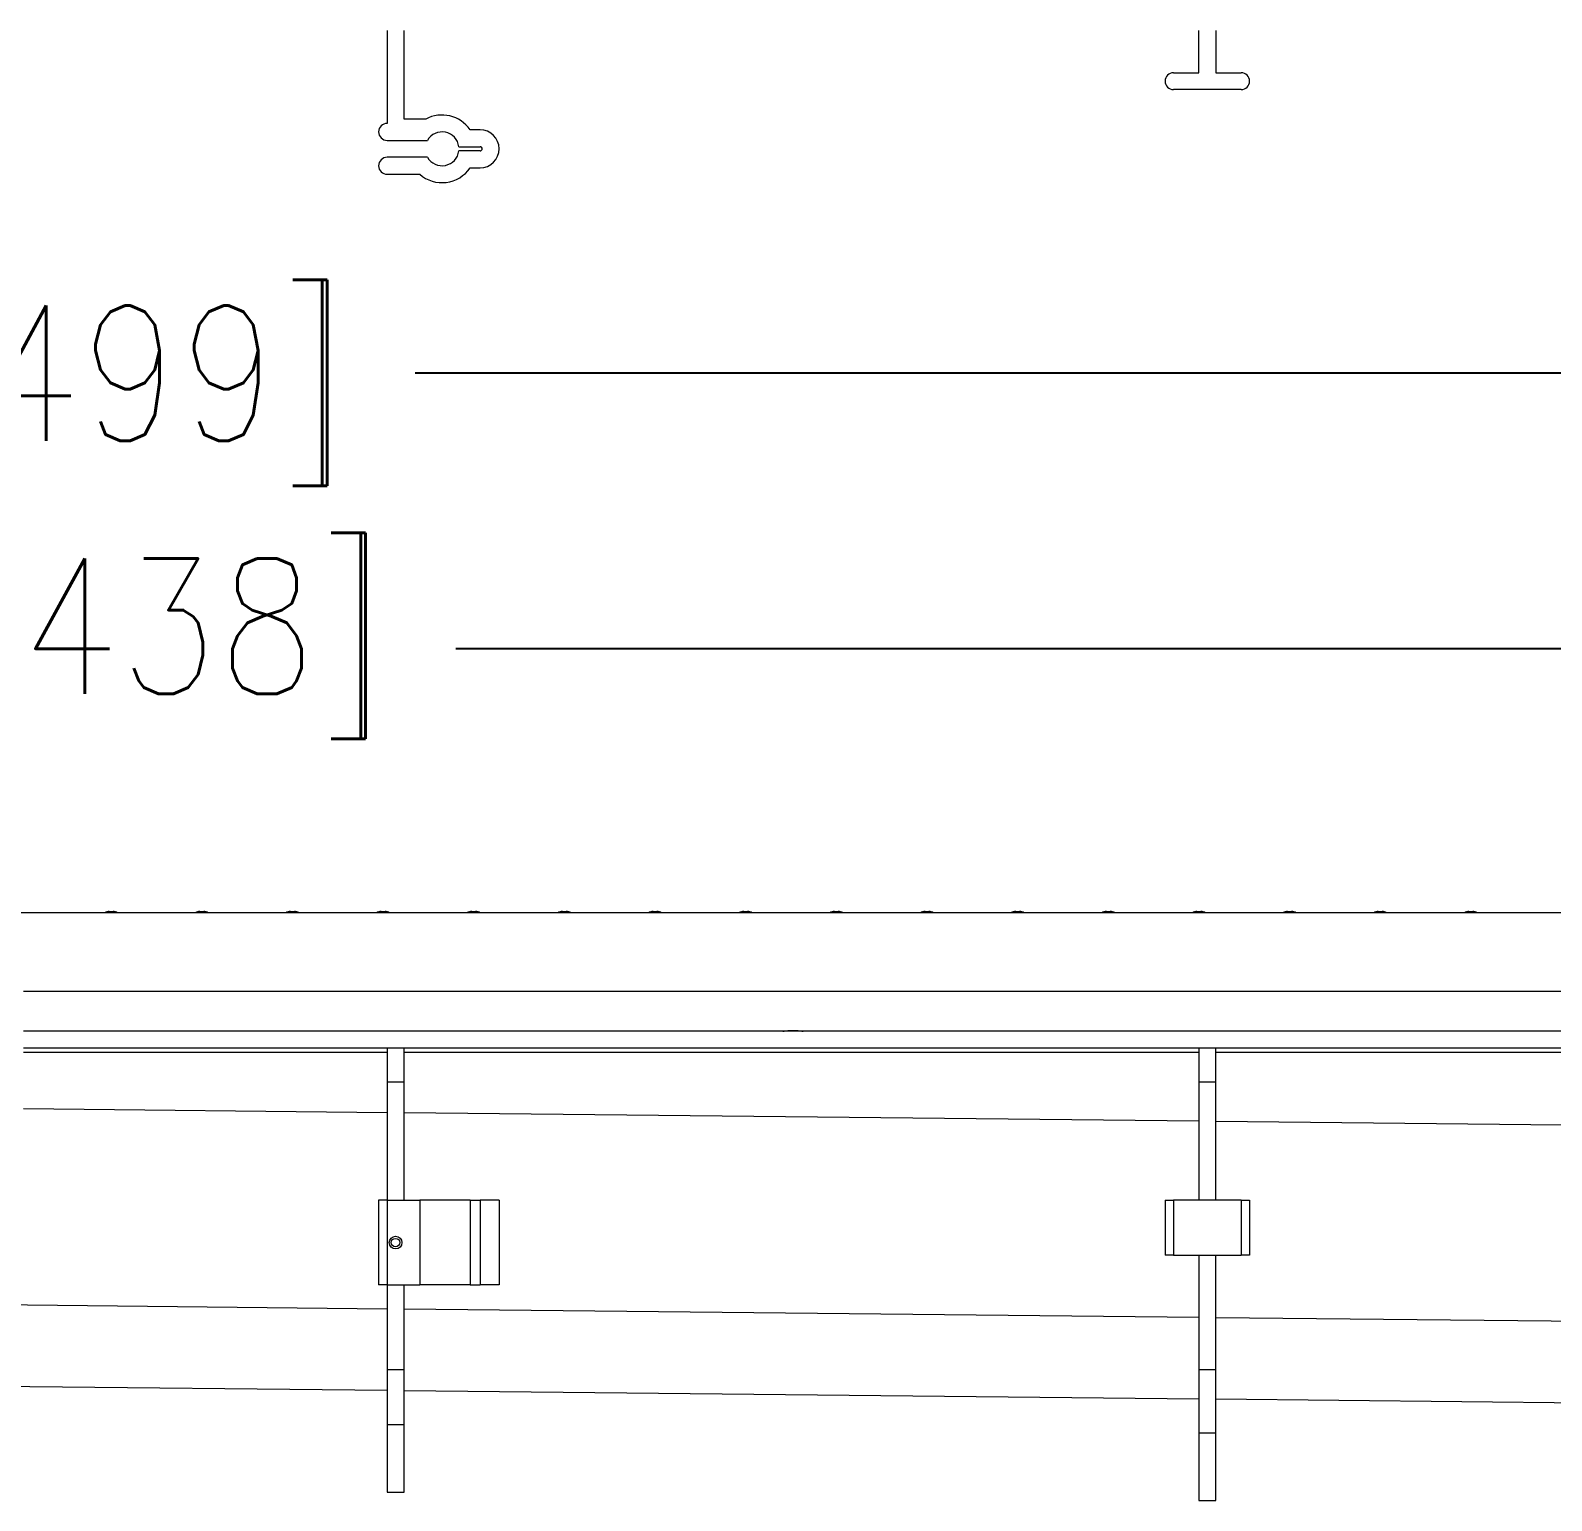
# Model space of a CAD drawing. Header units: inches. Extents: x -14 to 145, y 14 to 58.
# Drawn here: x 92.79 to 115.28, y 22.39 to 44.12 of the extents above; entities that cross this region are included whole.
import ezdxf

# ---------------------------------------------------------------- set-up
doc = ezdxf.new("R2010")
doc.units = ezdxf.units.IN
doc.header["$MEASUREMENT"] = 0
doc.layers.add('Visible (ANSI)', color=7, linetype='Continuous', lineweight=50)
doc.layers.add('Visible Narrow (ANSI)', color=7, linetype='Continuous', lineweight=35)
doc.styles.add('Sales', font='romans.shx', dxfattribs={"width": 0.85})
doc.dimstyles.new('Sales', dxfattribs={"dimtxt": 1, "dimasz": 1, "dimexe": 0.5, "dimexo": 0.5, "dimgap": 0.09, "dimtad": 0, "dimtih": 1, "dimtoh": 1, "dimdec": 6, "dimzin": 0, "dimdsep": 46, "dimlunit": 5, "dimtxsty": 'Sales', "dimcen": 0, "dimclrd": 7, "dimclre": 7, "dimclrt": 7, "dimadec": 0, "dimazin": 0, "dimtfac": 0.85, "dimtdec": 6, "dimtix": 1, "dimtofl": 0, "dimtmove": 0, "dimatfit": 3, "dimfxl": 0, "dimtolj": 1, "dimtzin": 0, "dimarcsym": 0})

# ---------------------------------------------------------------- blocks, each defined once
blk = doc.blocks.new('*D6')
at = {"color": 7, "lineweight": -2}
for p, q in [((44.063, 32.075), (44.063, 35.977)), ((140.063, 32.075), (140.063, 35.977)), ((46.063, 34.977), (85.047, 34.977)), ((138.063, 34.977), (99.08, 34.977))]:
    blk.add_line(p, q, dxfattribs=at)
at = {"color": 7}
for points in [[(46.063, 35.31), (46.063, 34.643), (44.063, 34.977)], [(138.063, 35.31), (138.063, 34.643), (140.063, 34.977)]]:
    blk.add_solid(points, dxfattribs=at)
at = {"layer": 'Defpoints', "color": 0}
for p in [(140.063, 34.977), (44.063, 31.075), (140.063, 31.075)]:
    blk.add_point(p, dxfattribs=at)
at = {"color": 7, "lineweight": 0, "insert": (92.063, 34.977), "char_height": 2, "attachment_point": 5, "style": 'Sales'}
blk.add_mtext('\\A1;96 [2438]', dxfattribs=at)
blk = doc.blocks.new('*D7')
at = {"color": 7, "lineweight": -2}
for p, q in [((41.688, 30.075), (41.688, 40.05)), ((140.063, 32.075), (140.063, 40.05)), ((43.688, 39.05), (83.274, 39.05)), ((138.063, 39.05), (98.477, 39.05))]:
    blk.add_line(p, q, dxfattribs=at)
at = {"color": 7}
for points in [[(43.688, 39.383), (43.688, 38.716), (41.688, 39.05)], [(138.063, 39.383), (138.063, 38.716), (140.063, 39.05)]]:
    blk.add_solid(points, dxfattribs=at)
at = {"layer": 'Defpoints', "color": 0}
for p in [(140.063, 39.05), (140.063, 31.075), (41.688, 29.075)]:
    blk.add_point(p, dxfattribs=at)
at = {"color": 7, "lineweight": 0, "insert": (90.876, 39.05), "char_height": 2, "attachment_point": 5, "style": 'Sales'}
blk.add_mtext('\\A1;98{\\H0.850000x;\\S3/8;} [2499]', dxfattribs=at)

msp = doc.modelspace()

# ---------------------------------------------------------------- linework, layer by layer
at = {"layer": 'Visible (ANSI)', "lineweight": 0}
for p, q in [((98.06318, 44.11621), (98.06318, 42.74121)), ((98.31318, 42.80371), (98.31318, 44.11621)), ((110.06318, 43.49121), (110.06318, 44.11621)), ((110.31318, 44.11621), (110.31318, 43.49121)), ((109.68818, 43.49121), (110.06318, 43.49121)), ((110.31318, 43.49121), (110.68818, 43.49121)), ((110.68818, 43.24121), (109.68818, 43.24121)), ((98.63362, 42.80371), (98.31318, 42.80371)), ((99.43818, 42.64746), (99.28908, 42.64746)), ((98.06318, 42.49121), (98.65918, 42.49121)), ((99.12372, 42.39746), (99.43818, 42.39746)), ((99.43818, 42.33496), (99.12372, 42.33496)), ((98.65918, 42.24121), (98.06318, 42.24121)), ((99.28908, 42.08496), (99.43818, 42.08496)), ((98.06318, 41.99121), (98.54497, 41.99121)), ((140.06318, 31.07471), (44.06318, 31.07471)), ((93.95541, 31.09471), (94.01217, 31.09471)), ((95.29541, 31.09471), (95.35217, 31.09471)), ((96.63541, 31.09471), (96.69217, 31.09471)), ((97.97541, 31.09471), (98.03217, 31.09471)), ((99.31541, 31.09471), (99.37217, 31.09471)), ((100.65541, 31.09471), (100.71217, 31.09471)), ((101.99541, 31.09471), (102.05217, 31.09471)), ((103.33541, 31.09471), (103.39217, 31.09471)), ((104.67541, 31.09471), (104.73217, 31.09471)), ((106.01541, 31.09471), (106.07217, 31.09471)), ((107.35541, 31.09471), (107.41217, 31.09471)), ((108.69541, 31.09471), (108.75217, 31.09471)), ((110.03541, 31.09471), (110.09217, 31.09471)), ((111.37541, 31.09471), (111.43217, 31.09471)), ((112.71541, 31.09471), (112.77217, 31.09471)), ((114.05541, 31.09471), (114.11217, 31.09471)), ((115.43818, 29.32471), (92.68818, 29.32471)), ((98.06318, 29.07471), (92.68818, 29.07471)), ((98.06318, 29.07471), (98.06318, 28.57471)), ((98.31318, 29.07471), (98.06318, 29.07471)), ((110.06318, 29.07471), (98.31318, 29.07471)), ((98.31318, 28.57471), (98.31318, 29.07471)), ((110.06318, 29.07471), (110.06318, 28.57471)), ((110.31318, 29.07471), (110.06318, 29.07471)), ((110.31318, 28.57471), (110.31318, 29.07471)), ((115.43818, 29.07471), (110.31318, 29.07471)), ((98.06318, 28.57471), (98.06318, 26.82471)), ((98.06318, 28.57471), (98.31318, 28.57471)), ((98.31318, 26.82471), (98.31318, 28.57471)), ((110.06318, 28.57471), (110.31318, 28.57471)), ((110.06318, 28.57471), (110.06318, 26.82471)), ((110.31318, 26.82471), (110.31318, 28.57471)), ((98.06318, 28.1186), (92.68818, 28.17466)), ((110.06318, 27.99344), (98.31318, 28.11599)), ((115.43818, 27.93737), (110.31318, 27.99083)), ((98.06318, 26.82471), (97.93818, 26.82471)), ((97.93818, 26.82471), (97.93818, 25.57471)), ((98.06318, 26.82471), (98.54497, 26.82471)), ((98.54497, 26.82471), (98.54497, 25.57471)), ((99.28908, 26.82471), (98.54497, 26.82471)), ((99.28908, 26.82471), (99.28908, 25.57471)), ((99.28908, 26.82471), (99.43818, 26.82471)), ((99.71943, 26.82471), (99.43818, 26.82471)), ((99.71943, 26.82471), (99.71943, 25.57471)), ((109.56318, 26.82471), (109.68818, 26.82471)), ((109.56318, 26.82471), (109.56318, 26.01221)), ((110.68818, 26.82471), (109.68818, 26.82471)), ((110.68818, 26.82471), (110.81318, 26.82471)), ((110.81318, 26.82471), (110.81318, 26.01221)), ((109.68818, 26.01221), (109.56318, 26.01221)), ((109.68818, 26.01221), (110.68818, 26.01221)), ((110.06318, 26.01221), (110.06318, 24.32471)), ((110.31318, 24.32471), (110.31318, 26.01221)), ((110.81318, 26.01221), (110.68818, 26.01221)), ((98.06318, 25.57471), (97.93818, 25.57471)), ((98.06318, 25.57471), (98.06318, 24.32471)), ((98.06318, 25.57471), (98.54497, 25.57471)), ((98.31318, 24.32471), (98.31318, 25.57471)), ((99.28908, 25.57471), (98.54497, 25.57471)), ((99.28908, 25.57471), (99.43818, 25.57471)), ((99.71943, 25.57471), (99.43818, 25.57471)), ((98.06318, 24.32471), (98.06318, 23.51147)), ((98.06318, 24.32471), (98.31318, 24.32471)), ((98.31318, 23.51147), (98.31318, 24.32471)), ((110.06318, 24.32471), (110.31318, 24.32471)), ((110.06318, 24.32471), (110.06318, 23.38631)), ((110.31318, 23.38631), (110.31318, 24.32471)), ((98.06318, 24.01278), (86.31318, 24.13533)), ((110.06318, 23.88761), (98.31318, 24.01017)), ((122.06318, 23.76245), (110.31318, 23.88501)), ((98.06318, 23.51147), (98.06318, 22.51147)), ((98.06318, 23.51147), (98.31318, 23.51147)), ((98.31318, 22.51147), (98.31318, 23.51147)), ((110.06318, 23.38631), (110.06318, 22.38631)), ((110.06318, 23.38631), (110.31318, 23.38631)), ((110.31318, 22.38631), (110.31318, 23.38631)), ((98.06318, 22.51147), (98.31318, 22.51147)), ((110.06318, 22.38631), (110.31318, 22.38631))]:
    msp.add_line(p, q, dxfattribs=at)
for radius in [0.09375, 0.0625]:
    msp.add_circle((98.18818, 26.19971), radius, dxfattribs=at)
for centre, radius, start, end in [((109.68818, 43.36621), 0.125, 90, 270), ((110.68818, 43.36621), 0.125, 270, 90), ((98.06318, 42.61621), 0.125, 90, 270), ((98.87568, 42.36621), 0.5, 34.228866, 118.955024), ((98.87568, 42.36621), 0.25, 7.180756, 150), ((99.43818, 42.36621), 0.28125, 270, 90), ((98.87568, 42.36621), 0.25, 210, 352.819244), ((99.43818, 42.36621), 0.03125, 270, 90), ((98.06318, 42.11621), 0.125, 90, 270), ((98.87568, 42.36621), 0.5, 228.590378, 325.771134), ((93.95541, 30.96971), 0.125, 90, 122.85988), ((94.01217, 30.96971), 0.125, 57.14012, 90), ((95.29541, 30.96971), 0.125, 90, 122.85988), ((95.35217, 30.96971), 0.125, 57.14012, 90), ((96.63541, 30.96971), 0.125, 90, 122.85988), ((96.69217, 30.96971), 0.125, 57.14012, 90), ((97.97541, 30.96971), 0.125, 90, 122.85988), ((98.03217, 30.96971), 0.125, 57.14012, 90), ((99.31541, 30.96971), 0.125, 90, 122.85988), ((99.37217, 30.96971), 0.125, 57.14012, 90), ((100.65541, 30.96971), 0.125, 90, 122.85988), ((100.71217, 30.96971), 0.125, 57.14012, 90), ((101.99541, 30.96971), 0.125, 90, 122.85988), ((102.05217, 30.96971), 0.125, 57.14012, 90), ((103.33541, 30.96971), 0.125, 90, 122.85988), ((103.39217, 30.96971), 0.125, 57.14012, 90), ((104.67541, 30.96971), 0.125, 90, 122.85988), ((104.73217, 30.96971), 0.125, 57.14012, 90), ((106.01541, 30.96971), 0.125, 90, 122.85988), ((106.07217, 30.96971), 0.125, 57.14012, 90), ((107.35541, 30.96971), 0.125, 90, 122.85988), ((107.41217, 30.96971), 0.125, 57.14012, 90), ((108.69541, 30.96971), 0.125, 90, 122.85988), ((108.75217, 30.96971), 0.125, 57.14012, 90), ((110.03541, 30.96971), 0.125, 90, 122.85988), ((110.09217, 30.96971), 0.125, 57.14012, 90), ((111.37541, 30.96971), 0.125, 90, 122.85988), ((111.43217, 30.96971), 0.125, 57.14012, 90), ((112.71541, 30.96971), 0.125, 90, 122.85988), ((112.77217, 30.96971), 0.125, 57.14012, 90), ((114.05541, 30.96971), 0.125, 90, 122.85988), ((114.11217, 30.96971), 0.125, 57.14012, 90)]:
    msp.add_arc(centre, radius, start, end, dxfattribs=at)
msp.add_open_spline([(103.91371, 29.32471), (103.9154, 29.32471), (103.91749, 29.32481), (103.92784, 29.32559), (103.93973, 29.32711), (103.96719, 29.33036), (103.98461, 29.3323), (104.02283, 29.33512), (104.04364, 29.33594), (104.06318, 29.33594), (104.08273, 29.33594), (104.10354, 29.33512), (104.14176, 29.3323), (104.15918, 29.33036), (104.18663, 29.32711), (104.19853, 29.32559), (104.20888, 29.32481), (104.21097, 29.32471), (104.21266, 29.32471)], degree=3, knots=[-0.492506989, -0.492506989, -0.492506989, -0.492506989, -0.446228335, -0.446228335, -0.297869502, -0.297869502, -0.148934751, -0.148934751, 0, 0, 0, 0.148934751, 0.148934751, 0.297869502, 0.297869502, 0.446228335, 0.446228335, 0.492506989, 0.492506989, 0.492506989, 0.492506989], dxfattribs=at)
at = {"layer": 'Visible Narrow (ANSI)', "lineweight": 0}
for p, q in [((115.43818, 29.90871), (92.68818, 29.90871)), ((92.68818, 29.01221), (98.06318, 29.01221)), ((98.31318, 29.01221), (110.06318, 29.01221)), ((110.31318, 29.01221), (115.43818, 29.01221)), ((98.06318, 26.82471), (98.06318, 25.57471)), ((99.43818, 26.82471), (99.43818, 25.57471)), ((109.68818, 26.82471), (109.68818, 26.01221)), ((110.68818, 26.82471), (110.68818, 26.01221)), ((98.06318, 25.21749), (86.31318, 25.34004)), ((110.06318, 25.09232), (98.31318, 25.21488)), ((122.06318, 24.96716), (110.31318, 25.08972))]:
    msp.add_line(p, q, dxfattribs=at)

# ---------------------------------------------------------------- dimensions: what is measured, and where the dimension line sits
at = {"lineweight": 0}
dim = msp.add_linear_dim(base=(140.06318, 39.04955), p1=(41.68818, 29.07471), p2=(140.06318, 31.07471), dimstyle='Sales', override={"dimtxt": 2, "dimasz": 2, "dimexe": 1, "dimexo": 1, "dimgap": 0.5, "dimdec": 4, "dimtdec": 4}, dxfattribs=at)
dim.commit()
dim.dimension.update_dxf_attribs({"geometry": '*D7', "text_midpoint": (90.87568, 39.04955), "dimtype": 160})
dim = msp.add_linear_dim(base=(140.06318, 34.9768), p1=(44.06318, 31.07471), p2=(140.06318, 31.07471), dimstyle='Sales', override={"dimtxt": 2, "dimasz": 2, "dimexe": 1, "dimexo": 1, "dimgap": 0.5, "dimdec": 4, "dimtdec": 4}, dxfattribs=at)
dim.commit()
dim.dimension.update_dxf_attribs({"geometry": '*D6', "text_midpoint": (92.06318, 34.9768)})

doc.saveas('drawing.dxf')
